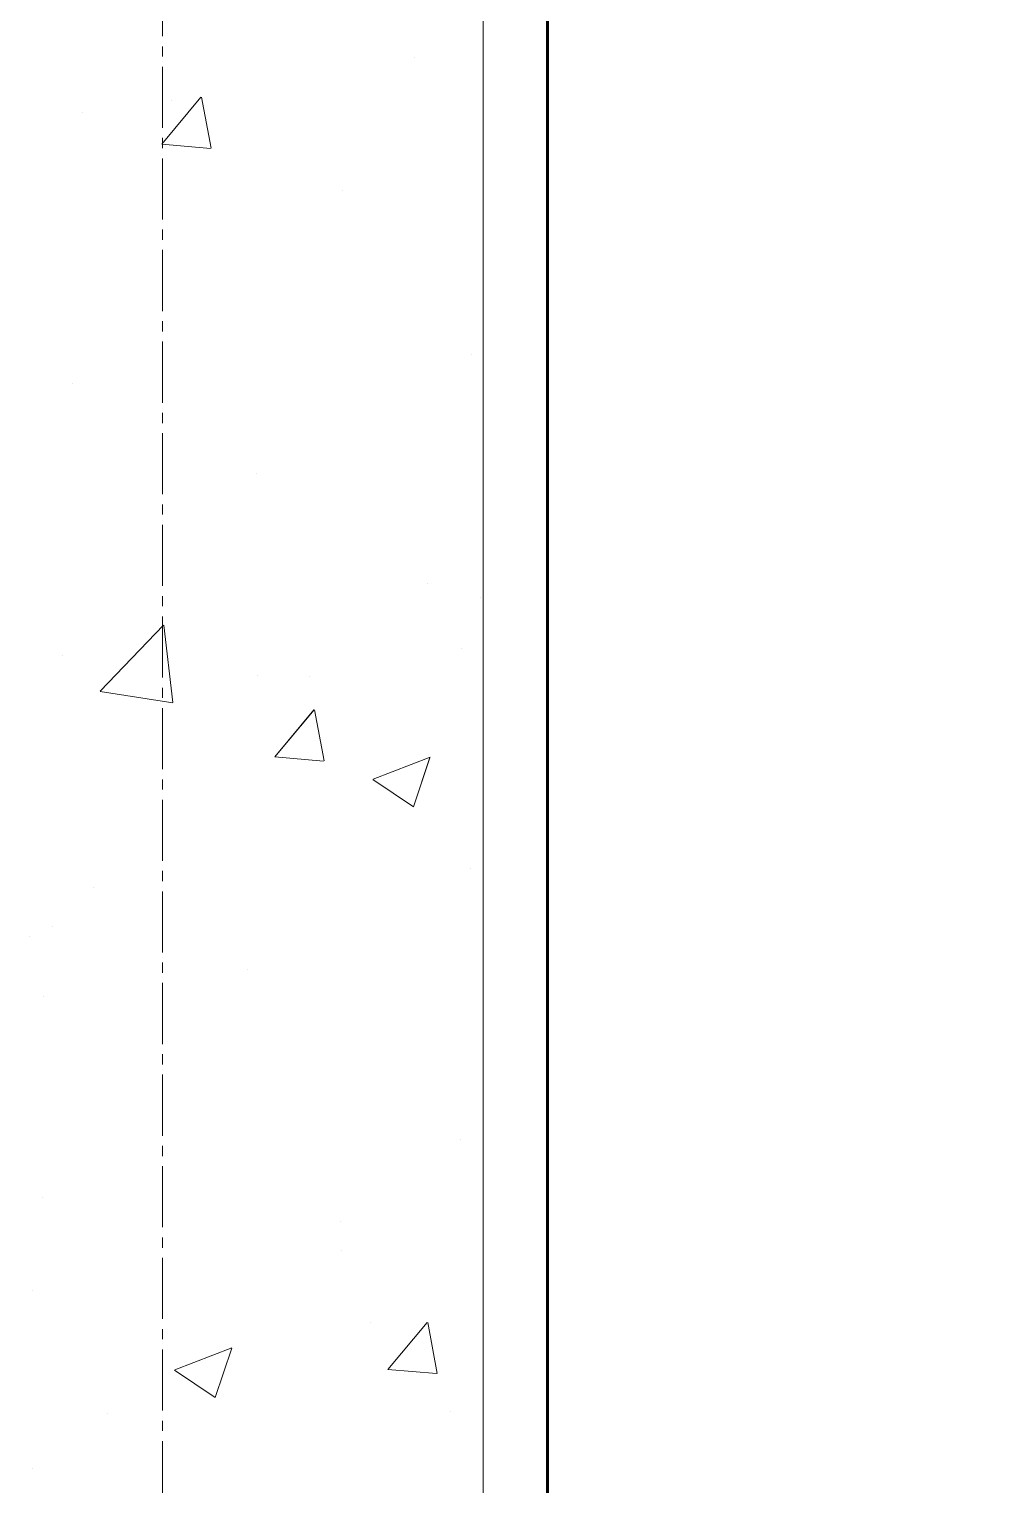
# Model space of a CAD drawing. Header units: millimetres. Extents: x 470010 to 1231400, y -134005 to 421770.
# Drawn here: x 672832 to 673135.9, y -47240 to -46786 of the extents above; entities that cross this region are included whole.
import ezdxf
from ezdxf.enums import TextEntityAlignment as Align

# ---------------------------------------------------------------- set-up
doc = ezdxf.new("R2010")
doc.units = ezdxf.units.MM
doc.linetypes.add('CENTER2', pattern=[28.575, 19.05, -3.175, 3.175, -3.175])
doc.layers.get('Defpoints').update_dxf_attribs({"color": 140})
for name, color, linetype, lineweight in [('0) шп потолок', 3, 'Continuous', 60), ('АР_Стены ПЕНОблок', 52, 'Continuous', 20), ('АР_Штриховка', 8, 'Continuous', 0)]:
    doc.layers.add(name, color=color, linetype=linetype, lineweight=lineweight)
doc.layers.add('РД_Оси_100', color=7, linetype='Continuous', lineweight=0, true_color=0x525252)
doc.styles.add('style1', font='ARIALN.TTF')

# ---------------------------------------------------------------- blocks, each defined once
blk = doc.blocks.new('СОШ_2200_АР_ОСИ_М100_28.05.24')
at = {"layer": 'РД_Оси_100', "color": 251, "linetype": 'CENTER2', "true_color": 0x636466}
blk.add_line((0, -6155), (0, 139938.679), dxfattribs=at)
blk = doc.blocks.new('A$C9108343f')
at = {"layer": '0) шп потолок'}
blk.add_lwpolyline([(14844.96, 52575), (14844.96, 61255), (7274.96, 61255), (7274.96, 52155), (13824.96, 52155)], dxfattribs=at)
at = {"layer": 'АР_Стены ПЕНОблок', "color": 18, "linetype": 'Continuous', "lineweight": 20, "true_color": 0x000000}
blk.add_line((7254.96, 21355), (7254.96, 97555), dxfattribs=at)
at = {"layer": 'АР_Штриховка', "color": 18, "linetype": 'Continuous', "lineweight": 0, "true_color": 0x000000}
for p, q in [((7233.59, 53571.37), (7233.59, 53571.37)), ((7154.7, 53544.39), (7166.94, 53558.98)), ((7170.08, 53543.09), (7167.14, 53559.01)), ((7129.87, 53554.15), (7129.87, 53554.15)), ((7157.81, 53557.96), (7157.81, 53557.96)), ((7154.7, 53544.38), (7169.88, 53543.05)), ((7211.12, 53530.06), (7211.12, 53530.06)), ((7251.4, 53478.9), (7251.4, 53478.9)), ((7126.78, 53469.59), (7126.78, 53469.59)), ((7184.13, 53441.57), (7184.13, 53441.57)), ((7237.68, 53407.45), (7237.68, 53407.45)), ((7254.11, 53402.92), (7254.11, 53402.92)), ((7135.5, 53373.73), (7155.28, 53394.35)), ((7158.14, 53370.23), (7155.34, 53394.36)), ((7248.17, 53387.09), (7248.17, 53387.09)), ((7123.69, 53385.04), (7123.69, 53385.04)), ((7184.59, 53378.72), (7184.59, 53378.72)), ((7200.63, 53378.5), (7200.63, 53378.5)), ((7135.54, 53373.64), (7158.13, 53370.14)), ((7189.94, 53353.33), (7202.19, 53367.92)), ((7205.32, 53352.03), (7202.39, 53367.96)), ((7189.94, 53353.33), (7205.12, 53352)), ((7220.6, 53346.36), (7238.39, 53353.19)), ((7233.19, 53337.69), (7238.34, 53353.04)), ((7220.54, 53346.22), (7233.18, 53337.7)), ((7251.02, 53318.37), (7251.02, 53318.37)), ((7133.59, 53312.46), (7133.59, 53312.46)), ((7120.6, 53300.48), (7120.6, 53300.48)), ((7113.36, 53297.31), (7113.36, 53297.31)), ((7181.35, 53286.91), (7181.35, 53286.91)), ((7117.77, 53278.54), (7117.77, 53278.54)), ((7247.93, 53233.81), (7247.93, 53233.81)), ((7117.52, 53215.93), (7117.52, 53215.93)), ((7210.37, 53208.42), (7210.37, 53208.42)), ((7210.73, 53199.4), (7210.73, 53199.4)), ((7114.53, 53186.73), (7114.53, 53186.73)), ((7219.72, 53176.94), (7219.72, 53176.94)), ((7225.18, 53162.27), (7237.43, 53176.87)), ((7240.57, 53160.98), (7237.63, 53176.9)), ((7158.8, 53162.17), (7176.59, 53169)), ((7171.39, 53153.51), (7176.54, 53168.85)), ((7158.74, 53162.03), (7171.37, 53153.51)), ((7225.18, 53162.27), (7240.37, 53160.94)), ((7137.69, 53148.55), (7137.69, 53148.55)), ((7244.84, 53149.26), (7244.84, 53149.26)), ((7114.43, 53131.37), (7114.43, 53131.37))]:
    blk.add_line(p, q, dxfattribs=at)
at = {"layer": 'РД_Оси_100'}
blk.add_blockref('СОШ_2200_АР_ОСИ_М100_28.05.24', (7154.96, 6755), dxfattribs=at)
at = {"layer": 'Defpoints', "color": 18, "true_color": 0x000000, "style": 'style1'}
for p in [(143949.34, 316089.12), (143974.98, 281639.5), (143890.4, 273244.71), (143839.99, 264276.81), (143967.75, 254892.38), (12251.96, 104178.14), (12382.58, 96023.14)]:
    blk.add_attdef('АР-ПОМЕЩЕНИЕ:НАИМЕНОВАНИЕ', text='', height=100, dxfattribs=at).set_placement(p, align=Align.MIDDLE)
at = {"layer": 'Defpoints', "color": 18, "true_color": 0x000000, "style": 'style1', "flags": 8}
for p in [(143951.3, 279099.09), (143848.34, 269251.11), (143875.33, 260094.25), (144049.74, 250824.7), (163419.28, 238153.36), (155897.46, 237965.97), (183037.2, 237965.97), (143342.94, 237876.19)]:
    blk.add_attdef('АР-ПОМЕЩЕНИЕ:НАИМЕНОВАНИЕ', text='', height=100, dxfattribs=at).set_placement(p, align=Align.MIDDLE)

msp = doc.modelspace()

# ---------------------------------------------------------------- linework, layer by layer
at = {"layer": '0) шп потолок'}
msp.add_lwpolyline([(680563.57, -47791.242), (680563.57, -39111.242), (672993.57, -39111.242), (672993.57, -48211.242), (679543.57, -48211.242)], dxfattribs=at)
at = {"layer": 'АР_Стены ПЕНОблок', "color": 18, "linetype": 'Continuous', "lineweight": 20, "true_color": 0x000000}
msp.add_line((672973.57, -79011.242), (672973.57, -2811.242), dxfattribs=at)
at = {"layer": 'АР_Штриховка', "color": 18, "linetype": 'Continuous', "lineweight": 0, "true_color": 0x000000}
for p, q in [((672873.309, -46821.856), (672885.554, -46807.263)), ((672888.694, -46823.151), (672885.757, -46807.23)), ((672873.309, -46821.86), (672888.491, -46823.188)), ((672854.108, -46992.511), (672873.892, -46971.892)), ((672876.757, -46996.007), (672873.95, -46971.885)), ((672854.151, -46992.603), (672876.741, -46996.106)), ((672908.552, -47012.913), (672920.797, -46998.319)), ((672923.936, -47014.208), (672921, -46998.287)), ((672908.552, -47012.917), (672923.734, -47014.245)), ((672939.217, -47019.883), (672957.002, -47013.056)), ((672951.801, -47028.548), (672956.951, -47013.199)), ((672939.154, -47020.022), (672951.788, -47028.544)), ((672943.796, -47203.969), (672956.041, -47189.376)), ((672959.179, -47205.265), (672956.242, -47189.344)), ((672877.415, -47204.071), (672895.199, -47197.244)), ((672889.999, -47212.736), (672895.149, -47197.387)), ((672877.352, -47204.21), (672889.986, -47212.732)), ((672943.795, -47203.974), (672958.977, -47205.302))]:
    msp.add_line(p, q, dxfattribs=at)

# ---------------------------------------------------------------- block references
msp.add_blockref('A$C9108343f', (665718.612, -100366.242))
at = {"layer": 'РД_Оси_100'}
msp.add_blockref('СОШ_2200_АР_ОСИ_М100_28.05.24', (672873.57, -93611.242), dxfattribs=at)

doc.saveas('drawing.dxf')
